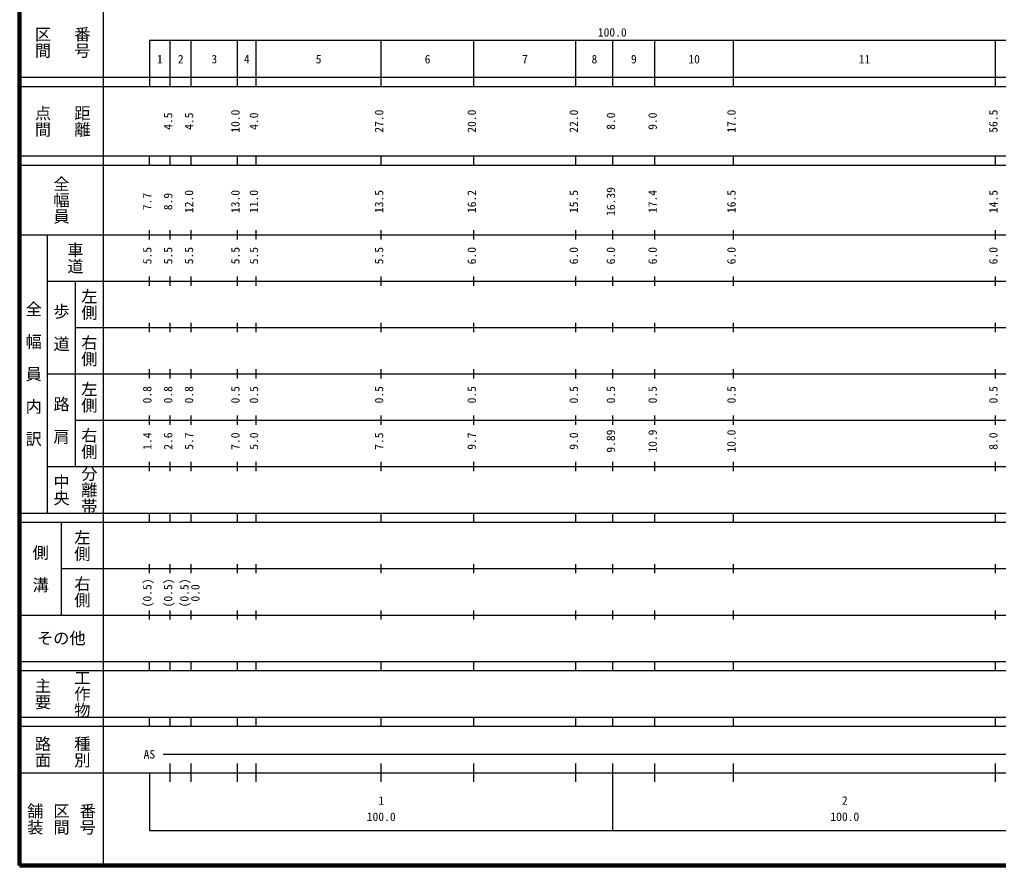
# Model space of a CAD drawing. Units: millimetres on the paper, enlarged 1000 times. Extents: x 40000 to 680000, y 20000 to 380000.
# Drawn here: x 40000 to 251139, y 20000 to 202409 of the extents above; entities that cross this region are included whole.
import ezdxf
from ezdxf.enums import TextEntityAlignment as Align

# ---------------------------------------------------------------- set-up
doc = ezdxf.new("R2010")
doc.units = ezdxf.units.MM
doc.header["$LTSCALE"] = 1000
doc.layers.add('M-TTL', color=2, linetype='Continuous', lineweight=140)
doc.layers.add('M-TTL-BAND', color=7, linetype='Continuous', lineweight=25)
doc.styles.add('@ＭＳ ゴシック', font='')
doc.styles.add('ＭＳ ゴシック', font='')
doc.styles.get('@ＭＳ ゴシック').set_extended_font_data('@MS Gothic')
doc.styles.get('ＭＳ ゴシック').set_extended_font_data('MS Gothic')

msp = doc.modelspace()

# ---------------------------------------------------------------- linework, layer by layer
at = {"layer": 'M-TTL'}
for p, q in [((40000, 380000), (40000, 20000)), ((40000, 20000), (680000, 20000))]:
    msp.add_line(p, q, dxfattribs=at)
at = {"layer": 'M-TTL-BAND'}
for p, q in [((58000, 370000), (58000, 20000)), ((68000, 198000), (579000, 198000)), ((68000, 198000), (68000, 188000)), ((72500, 188000), (72500, 198000)), ((77000, 188000), (77000, 198000)), ((87000, 188000), (87000, 198000)), ((91000, 188000), (91000, 198000)), ((118000, 188000), (118000, 198000)), ((138000, 188000), (138000, 198000)), ((160000, 188000), (160000, 198000)), ((168000, 188000), (168000, 198000)), ((177000, 188000), (177000, 198000)), ((194000, 188000), (194000, 198000)), ((250500, 188000), (250500, 198000)), ((40000, 190000), (579000, 190000)), ((40000, 188000), (579000, 188000)), ((40000, 173000), (579000, 173000)), ((68000, 171000), (68000, 173000)), ((72500, 171000), (72500, 173000)), ((77000, 171000), (77000, 173000)), ((87000, 171000), (87000, 173000)), ((91000, 171000), (91000, 173000)), ((118000, 171000), (118000, 173000)), ((138000, 171000), (138000, 173000)), ((160000, 171000), (160000, 173000)), ((168000, 171000), (168000, 173000)), ((177000, 171000), (177000, 173000)), ((194000, 171000), (194000, 173000)), ((250500, 171000), (250500, 173000)), ((40000, 171000), (579000, 171000)), ((68000, 155000), (68000, 157000)), ((72500, 155000), (72500, 157000)), ((77000, 155000), (77000, 157000)), ((87000, 155000), (87000, 157000)), ((91000, 155000), (91000, 157000)), ((118000, 155000), (118000, 157000)), ((138000, 155000), (138000, 157000)), ((160000, 155000), (160000, 157000)), ((168000, 155000), (168000, 157000)), ((177000, 155000), (177000, 157000)), ((194000, 155000), (194000, 157000)), ((250500, 155000), (250500, 157000)), ((40000, 156000), (579000, 156000)), ((46000, 96000), (46000, 156000)), ((46000, 146000), (579000, 146000)), ((52000, 146000), (52000, 106000)), ((68000, 145000), (68000, 147000)), ((72500, 145000), (72500, 147000)), ((77000, 145000), (77000, 147000)), ((87000, 145000), (87000, 147000)), ((91000, 145000), (91000, 147000)), ((118000, 145000), (118000, 147000)), ((138000, 145000), (138000, 147000)), ((160000, 145000), (160000, 147000)), ((168000, 145000), (168000, 147000)), ((177000, 145000), (177000, 147000)), ((194000, 145000), (194000, 147000)), ((250500, 145000), (250500, 147000)), ((52000, 136000), (579000, 136000)), ((68000, 135000), (68000, 137000)), ((72500, 135000), (72500, 137000)), ((77000, 135000), (77000, 137000)), ((87000, 135000), (87000, 137000)), ((91000, 135000), (91000, 137000)), ((118000, 135000), (118000, 137000)), ((138000, 135000), (138000, 137000)), ((160000, 135000), (160000, 137000)), ((168000, 135000), (168000, 137000)), ((177000, 135000), (177000, 137000)), ((194000, 135000), (194000, 137000)), ((250500, 135000), (250500, 137000)), ((68000, 125000), (68000, 127000)), ((72500, 125000), (72500, 127000)), ((77000, 125000), (77000, 127000)), ((87000, 125000), (87000, 127000)), ((91000, 125000), (91000, 127000)), ((118000, 125000), (118000, 127000)), ((138000, 125000), (138000, 127000)), ((160000, 125000), (160000, 127000)), ((168000, 125000), (168000, 127000)), ((177000, 125000), (177000, 127000)), ((194000, 125000), (194000, 127000)), ((250500, 125000), (250500, 127000)), ((46000, 126000), (579000, 126000)), ((68000, 115000), (68000, 117000)), ((72500, 115000), (72500, 117000)), ((77000, 115000), (77000, 117000)), ((87000, 115000), (87000, 117000)), ((91000, 115000), (91000, 117000)), ((118000, 115000), (118000, 117000)), ((138000, 115000), (138000, 117000)), ((160000, 115000), (160000, 117000)), ((168000, 115000), (168000, 117000)), ((177000, 115000), (177000, 117000)), ((194000, 115000), (194000, 117000)), ((250500, 115000), (250500, 117000)), ((52000, 116000), (579000, 116000)), ((46000, 106000), (579000, 106000)), ((68000, 105000), (68000, 107000)), ((72500, 105000), (72500, 107000)), ((77000, 105000), (77000, 107000)), ((87000, 105000), (87000, 107000)), ((91000, 105000), (91000, 107000)), ((118000, 105000), (118000, 107000)), ((138000, 105000), (138000, 107000)), ((160000, 105000), (160000, 107000)), ((168000, 105000), (168000, 107000)), ((177000, 105000), (177000, 107000)), ((194000, 105000), (194000, 107000)), ((250500, 105000), (250500, 107000)), ((40000, 96000), (579000, 96000)), ((68000, 94000), (68000, 96000)), ((72500, 94000), (72500, 96000)), ((77000, 94000), (77000, 96000)), ((87000, 94000), (87000, 96000)), ((91000, 94000), (91000, 96000)), ((118000, 94000), (118000, 96000)), ((138000, 94000), (138000, 96000)), ((160000, 94000), (160000, 96000)), ((168000, 94000), (168000, 96000)), ((177000, 94000), (177000, 96000)), ((194000, 94000), (194000, 96000)), ((250500, 94000), (250500, 96000)), ((40000, 94000), (579000, 94000)), ((49000, 94000), (49000, 74000)), ((68000, 83000), (68000, 85000)), ((72500, 83000), (72500, 85000)), ((77000, 83000), (77000, 85000)), ((87000, 83000), (87000, 85000)), ((91000, 83000), (91000, 85000)), ((118000, 83000), (118000, 85000)), ((138000, 83000), (138000, 85000)), ((160000, 83000), (160000, 85000)), ((168000, 83000), (168000, 85000)), ((177000, 83000), (177000, 85000)), ((194000, 83000), (194000, 85000)), ((250500, 83000), (250500, 85000)), ((49000, 84000), (579000, 84000)), ((40000, 74000), (579000, 74000)), ((68000, 73000), (68000, 75000)), ((72500, 73000), (72500, 75000)), ((77000, 73000), (77000, 75000)), ((87000, 73000), (87000, 75000)), ((91000, 73000), (91000, 75000)), ((118000, 73000), (118000, 75000)), ((138000, 73000), (138000, 75000)), ((160000, 73000), (160000, 75000)), ((168000, 73000), (168000, 75000)), ((177000, 73000), (177000, 75000)), ((194000, 73000), (194000, 75000)), ((250500, 73000), (250500, 75000)), ((40000, 64000), (579000, 64000)), ((68000, 62000), (68000, 64000)), ((72500, 62000), (72500, 64000)), ((77000, 62000), (77000, 64000)), ((87000, 62000), (87000, 64000)), ((91000, 62000), (91000, 64000)), ((118000, 62000), (118000, 64000)), ((138000, 62000), (138000, 64000)), ((160000, 62000), (160000, 64000)), ((168000, 62000), (168000, 64000)), ((177000, 62000), (177000, 64000)), ((194000, 62000), (194000, 64000)), ((250500, 62000), (250500, 64000)), ((40000, 62000), (579000, 62000)), ((40000, 52000), (579000, 52000)), ((68000, 50000), (68000, 52000)), ((72500, 50000), (72500, 52000)), ((77000, 50000), (77000, 52000)), ((87000, 50000), (87000, 52000)), ((91000, 50000), (91000, 52000)), ((118000, 50000), (118000, 52000)), ((138000, 50000), (138000, 52000)), ((160000, 50000), (160000, 52000)), ((168000, 50000), (168000, 52000)), ((177000, 50000), (177000, 52000)), ((194000, 50000), (194000, 52000)), ((250500, 50000), (250500, 52000)), ((40000, 50000), (579000, 50000)), ((71000, 44000), (565000, 44000)), ((72500, 38000), (72500, 42000)), ((77000, 38000), (77000, 42000)), ((87000, 38000), (87000, 42000)), ((91000, 38000), (91000, 42000)), ((118000, 38000), (118000, 42000)), ((138000, 38000), (138000, 42000)), ((160000, 38000), (160000, 42000)), ((168000, 27500), (168000, 42000)), ((177000, 38000), (177000, 42000)), ((194000, 38000), (194000, 42000)), ((250500, 38000), (250500, 42000)), ((40000, 40000), (579000, 40000)), ((68000, 40000), (68000, 27500)), ((68000, 27500), (579000, 27500))]:
    msp.add_line(p, q, dxfattribs=at)

# ---------------------------------------------------------------- texts
at = {"layer": 'M-TTL-BAND', "style": '@ＭＳ ゴシック'}
for s, p in [('区間', (45000, 197500)), ('番号', (53500, 197500)), ('点間', (45000, 180500)), ('距離', (53500, 180500)), ('全幅員', (49000, 163500)), ('車道', (52000, 151000)), ('左側', (55000, 141000)), ('全\u3000幅\u3000員\u3000内\u3000訳', (43000, 126000)), ('歩\u3000道', (49000, 136000)), ('右側', (55000, 131000)), ('左側', (55000, 121000)), ('路\u3000肩', (49000, 116000)), ('右側', (55000, 111000)), ('分離帯', (55000, 101000)), ('中央', (49000, 101000)), ('左側', (53500, 89000)), ('側\u3000溝', (44500, 84000)), ('右側', (53500, 79000)), ('工作物', (53500, 57000)), ('主要', (45000, 57000)), ('路面', (45000, 44500)), ('種別', (53500, 44500)), ('舗装', (43333, 30000)), ('区間', (49000, 30000)), ('番号', (54667, 30000))]:
    msp.add_text(s, height=2566, rotation=270, dxfattribs=at).set_placement(p, align=Align.MIDDLE_CENTER)
at = {"layer": 'M-TTL-BAND', "style": 'ＭＳ ゴシック'}
for s, p in [('100.0', (167844, 198195)), ('1', (70250, 192405)), ('2', (74750, 192405)), ('3', (82000, 192405)), ('4', (89000, 192405)), ('5', (104500, 192405)), ('6', (128000, 192405)), ('7', (149000, 192405)), ('8', (164000, 192405)), ('9', (172500, 192405)), ('10', (185500, 192405)), ('11', (222250, 192405)), ('AS', (68000, 42500)), ('1', (118000, 32523)), ('2', (218000, 32523)), ('100.0', (118000, 29033)), ('100.0', (218000, 29033))]:
    msp.add_text(s, height=1833, dxfattribs=at).set_placement(p, align=Align.BOTTOM_CENTER)
for s, p in [('4.5', (73500, 180500)), ('4.5', (78000, 180500)), ('10.0', (88000, 180500)), ('4.0', (92000, 180500)), ('27.0', (119000, 180500)), ('20.0', (139000, 180500)), ('22.0', (161000, 180500)), ('8.0', (169000, 180500)), ('9.0', (178000, 180500)), ('17.0', (195000, 180500)), ('56.5', (251500, 180500)), ('7.7', (69000, 163174)), ('8.9', (73500, 163174)), ('12.0', (78000, 163174)), ('13.0', (88000, 163174)), ('11.0', (92000, 163174)), ('13.5', (119000, 163174)), ('16.2', (139000, 163174)), ('15.5', (161000, 163174)), ('16.39', (169000, 163174)), ('17.4', (178000, 163174)), ('16.5', (195000, 163174)), ('14.5', (251500, 163174)), ('5.5', (69000, 151500)), ('5.5', (73500, 151500)), ('5.5', (78000, 151500)), ('5.5', (88000, 151500)), ('5.5', (92000, 151500)), ('5.5', (119000, 151500)), ('6.0', (139000, 151500)), ('6.0', (161000, 151500)), ('6.0', (169000, 151500)), ('6.0', (178000, 151500)), ('6.0', (195000, 151500)), ('6.0', (251500, 151500)), ('0.8', (69000, 121500)), ('0.8', (73500, 121500)), ('0.8', (78000, 121500)), ('0.5', (88000, 121500)), ('0.5', (92000, 121500)), ('0.5', (119000, 121500)), ('0.5', (139000, 121500)), ('0.5', (161000, 121500)), ('0.5', (169000, 121500)), ('0.5', (178000, 121500)), ('0.5', (195000, 121500)), ('0.5', (251500, 121500)), ('1.4', (69000, 111500)), ('2.6', (73500, 111500)), ('5.7', (78000, 111500)), ('7.0', (88000, 111500)), ('5.0', (92000, 111500)), ('7.5', (119000, 111500)), ('9.7', (139000, 111500)), ('9.0', (161000, 111500)), ('9.89', (169000, 111500)), ('10.9', (178000, 111500)), ('10.0', (195000, 111500)), ('8.0', (251500, 111500)), ('(0.5)', (69000, 78764)), ('(0.5)', (73500, 78764)), ('(0.5)', (77000, 78764)), ('0.0', (79370, 78764))]:
    msp.add_text(s, height=1833, rotation=90, dxfattribs=at).set_placement(p, align=Align.BOTTOM_CENTER)
msp.add_text('その他', height=2566, dxfattribs=at).set_placement((49000, 69000), align=Align.MIDDLE_CENTER)

doc.saveas('drawing.dxf')
